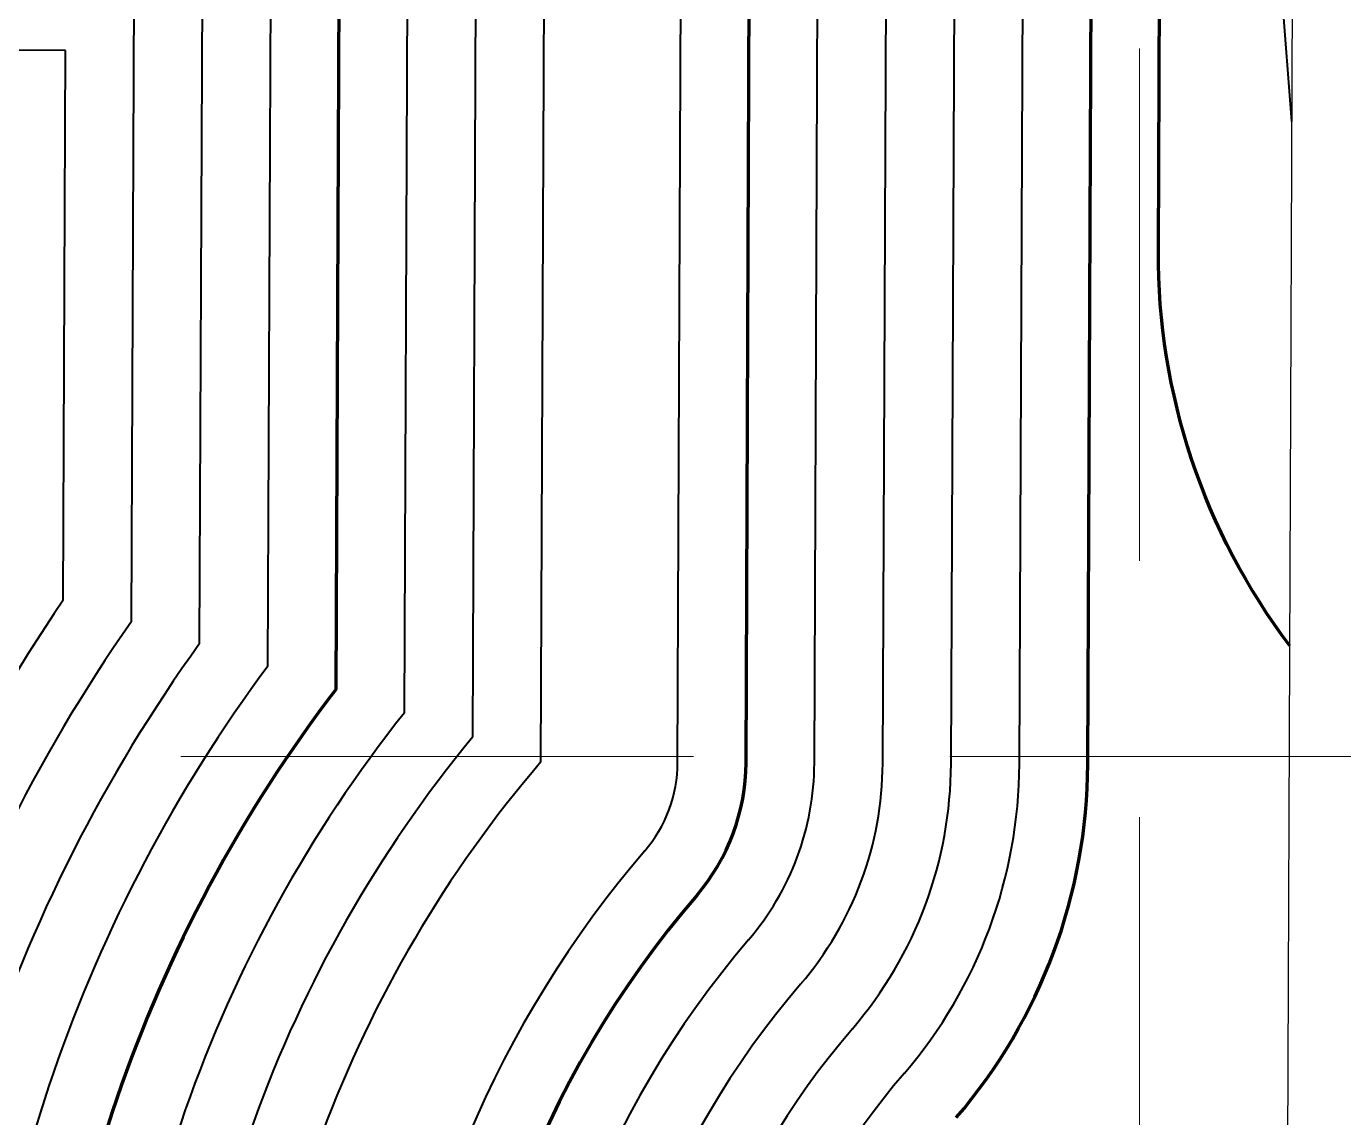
# Model space of a CAD drawing. Header units: inches. Extents: x -5337 to 1057, y 15227 to 19227.
# Drawn here: x -1590.2 to -1532.4, y 18906.3 to 18954.2 of the extents above; entities that cross this region are included whole.
import ezdxf

# ---------------------------------------------------------------- set-up
doc = ezdxf.new("R2010")
doc.units = ezdxf.units.IN
doc.header["$LTSCALE"] = 150
doc.header["$MEASUREMENT"] = 0
doc.linetypes.add('HIDDEN', pattern=[0.375, 0.25, -0.125])
for name, color, linetype in [('COMT-MIN', 84, 'Continuous'), ('CONT-MJR', 84, 'Continuous'), ('grid', 7, 'HIDDEN'), ('LOTLINE', 7, 'Continuous')]:
    doc.layers.add(name, color=color, linetype=linetype)

msp = doc.modelspace()

# ---------------------------------------------------------------- linework, layer by layer
at = {"layer": 'COMT-MIN', "color": 5, "linetype": 'Continuous', "lineweight": 40}
for p, q in [((-1552.663, 18921.848), (-1552.381, 18987.995)), ((-1549.663, 18921.836), (-1549.381, 18987.983)), ((-1546.663, 18921.823), (-1546.381, 18987.971)), ((-1534.707, 18950.027), (-1537.672, 18987.703)), ((-1555.663, 18921.86), (-1555.393, 18985.008)), ((-1561.663, 18921.885), (-1561.415, 18980.033)), ((-1567.663, 18921.911), (-1567.44, 18974.058)), ((-1570.659, 18923.008), (-1570.453, 18971.071)), ((-1573.654, 18924.074), (-1573.466, 18968.083)), ((-1579.645, 18926.122), (-1579.491, 18962.108)), ((-1582.641, 18927.107), (-1582.504, 18959.121)), ((-1585.637, 18928.07), (-1585.517, 18956.133)), ((-1588.53, 18953.146), (-1640.607, 18953.363)), ((-1588.633, 18929.011), (-1588.53, 18953.146)), ((-1588.633, 18929.011), (-1588.633, 18929.011)), ((-1585.637, 18928.07), (-1585.637, 18928.07)), ((-1582.641, 18927.107), (-1582.641, 18927.107)), ((-1579.645, 18926.122), (-1579.645, 18926.122)), ((-1573.654, 18924.074), (-1573.654, 18924.074)), ((-1570.659, 18923.008), (-1570.659, 18923.008)), ((-1567.663, 18921.91), (-1567.663, 18921.911)), ((-1567.663, 18921.91), (-1567.663, 18921.91)), ((-1561.663, 18921.885), (-1561.663, 18921.885)), ((-1555.663, 18921.86), (-1555.663, 18921.86)), ((-1552.663, 18921.848), (-1552.663, 18921.848)), ((-1549.663, 18921.836), (-1549.663, 18921.836)), ((-1546.663, 18921.823), (-1546.663, 18921.823)), ((-1563.107, 18918.006), (-1563.107, 18918.006))]:
    msp.add_line(p, q, dxfattribs=at)
for centre, radius, start, end in [((-1526.654, 18886.778), 75, 145.72896, 179.76391), ((-1526.654, 18886.778), 72, 145.00524, 179.76391), ((-1526.654, 18886.778), 69, 144.23324, 179.76391), ((-1526.654, 18886.778), 66, 143.40735, 178.56016), ((-1526.654, 18886.778), 60, 141.56634, 179.76391), ((-1526.654, 18886.778), 57, 140.53421, 179.76391), ((-1526.654, 18886.778), 54, 139.41347, 179.76391), ((-1567.663, 18921.91), 6, 319.41347, 359.76764), ((-1567.663, 18921.91), 12, 319.41347, 359.76391), ((-1567.663, 18921.91), 15, 319.41347, 359.76391), ((-1567.663, 18921.91), 18, 319.41347, 359.76391), ((-1567.663, 18921.91), 21, 319.41347, 359.76391), ((-1526.654, 18886.778), 48, 139.41347, 174.64551), ((-1526.654, 18886.778), 42, 139.41347, 179.76391), ((-1526.654, 18886.778), 39, 139.41347, 179.76391), ((-1526.654, 18886.778), 36, 139.41347, 179.76391), ((-1526.654, 18886.778), 33, 139.41347, 179.76391)]:
    msp.add_arc(centre, radius, start, end, dxfattribs=at)
at = {"layer": 'CONT-MJR', "color": 5, "linetype": 'Continuous', "lineweight": 70}
for p, q in [((-1543.663, 18921.81), (-1543.381, 18987.958)), ((-1540.567, 18944.344), (-1540.386, 18986.734)), ((-1558.663, 18921.873), (-1558.402, 18983.02)), ((-1576.65, 18925.111), (-1576.479, 18965.096)), ((-1576.65, 18925.111), (-1576.65, 18925.111)), ((-1558.663, 18921.873), (-1558.663, 18921.873)), ((-1543.663, 18921.811), (-1543.663, 18921.811)), ((-1543.663, 18921.811), (-1543.663, 18921.81)), ((-1549.437, 18906.295), (-1549.437, 18906.295))]:
    msp.add_line(p, q, dxfattribs=at)
at = {"layer": 'CONT-MJR', "color": 5, "linetype": 'Continuous', "lineweight": 70, "extrusion": (0, 0, -1)}
msp.add_arc((1512.005, 18944.222), 28.562, 322.95134, 0.24474, dxfattribs=at)
at = {"layer": 'CONT-MJR', "color": 5, "linetype": 'Continuous', "lineweight": 70}
for centre, radius, start, end in [((-1526.654, 18886.778), 63, 142.52097, 179.76391), ((-1567.663, 18921.91), 9, 319.41347, 359.7653), ((-1567.663, 18921.91), 24, 319.41354, 359.76391), ((-1526.654, 18886.778), 45, 139.41347, 179.76391)]:
    msp.add_arc(centre, radius, start, end, dxfattribs=at)
at = {"layer": 'grid', "color": 252, "linetype": 'HIDDEN', "lineweight": 0, "ltscale": 0.6}
for p, q in [((-1541.394, 19121.984), (-1541.394, 15630.294)), ((-5228.471, 18922.156), (956.029, 18922.156))]:
    msp.add_line(p, q, dxfattribs=at)
at = {"layer": 'LOTLINE'}
msp.add_line((-1535.155, 18841.246), (-1534.471, 19007.298), dxfattribs=at)

doc.saveas('drawing.dxf')
